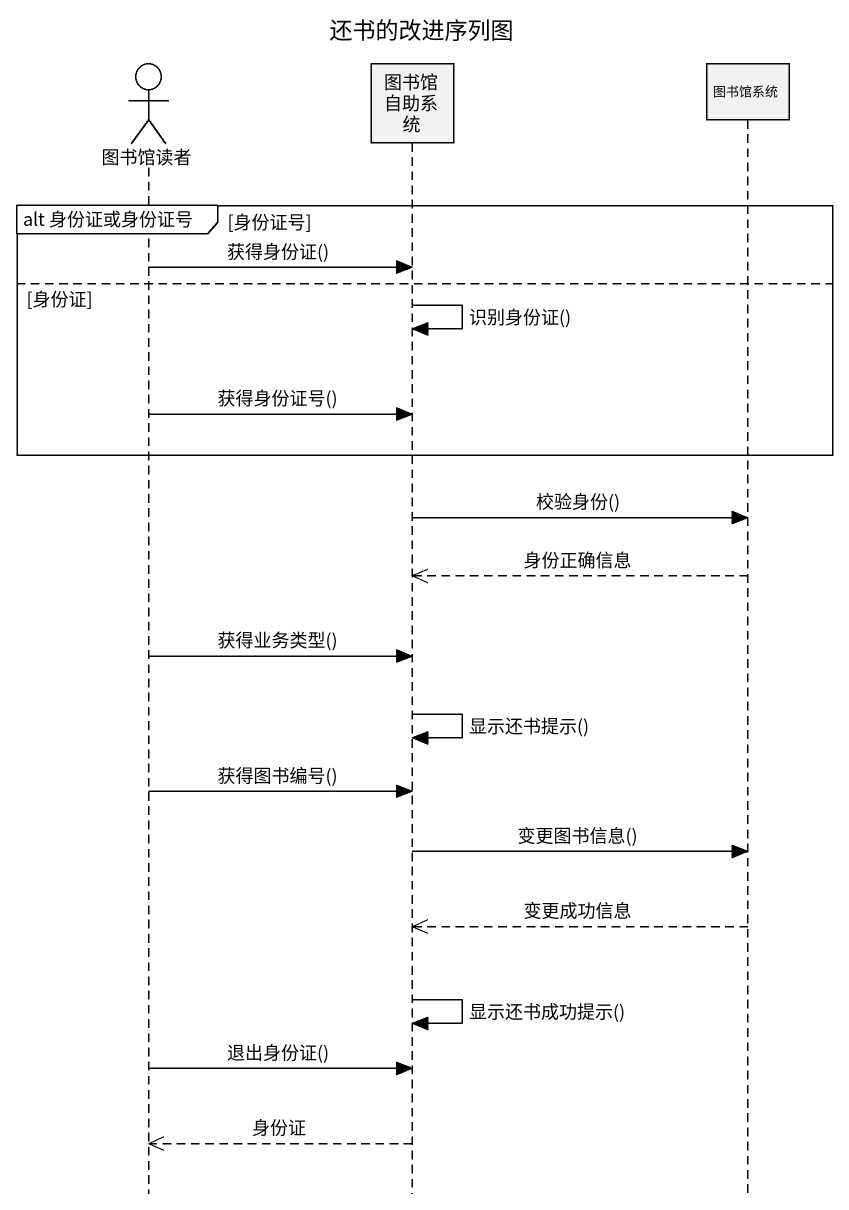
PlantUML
@startuml
title 还书的改进序列图
hide footbox
actor 图书馆读者
participant 图书馆自助系统
participant 图书馆系统

group alt 身份证或身份证号 [身份证号]
  图书馆读者 -> 图书馆自助系统 : 获得身份证()
else 身份证
  图书馆自助系统 -> 图书馆自助系统 : 识别身份证()
  图书馆读者 -> 图书馆自助系统 : 获得身份证号()
end
图书馆自助系统 -> 图书馆系统 : 校验身份()
图书馆系统 -->> 图书馆自助系统 : 身份正确信息
图书馆读者 -> 图书馆自助系统 : 获得业务类型()
图书馆自助系统 -> 图书馆自助系统 : 显示还书提示()
图书馆读者 -> 图书馆自助系统 : 获得图书编号()
图书馆自助系统 -> 图书馆系统 : 变更图书信息()
图书馆系统 -->> 图书馆自助系统 : 变更成功信息
图书馆自助系统 -> 图书馆自助系统 : 显示还书成功提示()
图书馆读者 -> 图书馆自助系统 : 退出身份证()
图书馆自助系统 -->> 图书馆读者 : 身份证
@enduml
